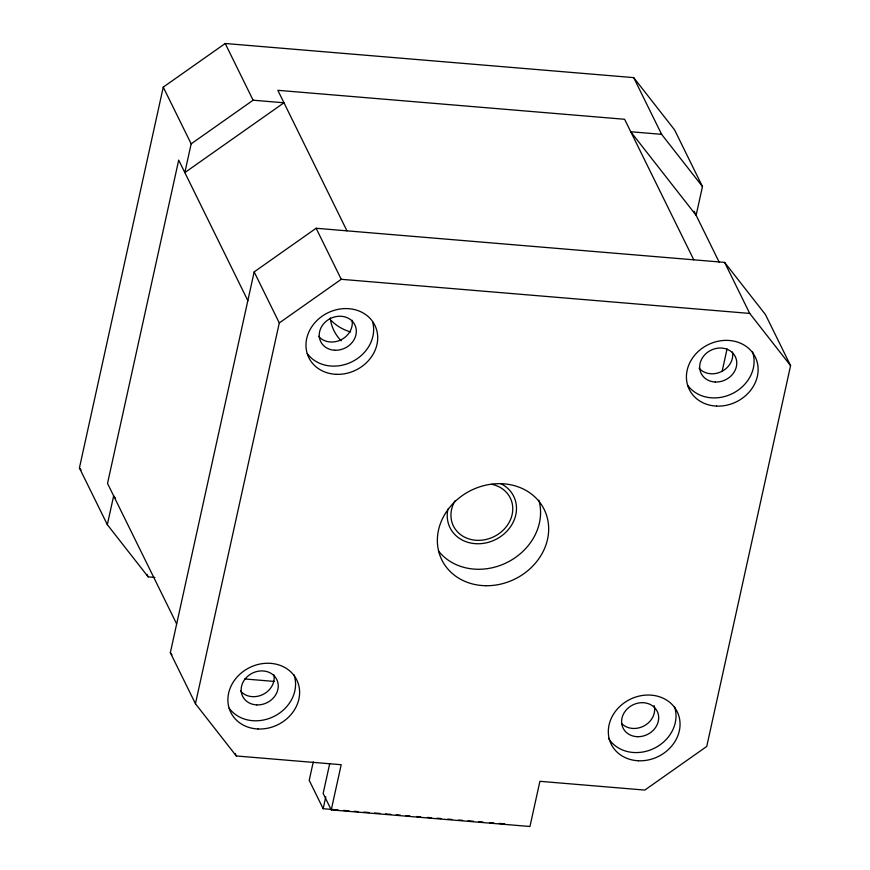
<?xml version="1.0" encoding="UTF-8"?>
<svg xmlns="http://www.w3.org/2000/svg" width="870" height="870" viewBox="0 0 870 870"><rect width="100%" height="100%" fill="white"/><g stroke="black" fill="none" stroke-linecap="round" stroke-linejoin="round"><path stroke-width="1.3" d="M154.882 577.43L148.183 576.864L107.325 524.654L79.42 467.94L163.255 87.13L225.21 43.5L633.697 77.626L674.554 129.837L702.46 186.55L696.12 215.303L630.761 131.761L661.602 134.328L702.46 186.55M107.325 524.654L113.655 495.9L115.308 498.01M191.161 143.844L184.832 172.586L283.957 102.79L253.116 100.213L191.161 143.844L163.255 87.13M331.252 809.905L341.192 764.719L236.303 755.965L195.445 703.743L170.335 652.707L254.17 271.897L316.125 228.266L724.612 262.392L765.469 314.603L790.58 365.639L706.744 746.449L644.79 790.08L539.9 781.314L529.95 826.5L331.252 809.905L323.151 793.451L329.697 763.762M195.445 703.743L279.292 322.933L254.17 271.897M313.276 761.87L309.209 780.346L323.161 808.698L338.06 809.948M323.161 808.698L325.782 796.822M722.111 371.425L727.059 348.924M279.292 322.933L341.247 279.303L749.722 313.428L790.58 365.639M244.677 678.959L274.496 681.449M343.476 810.394L348.892 810.851M354.308 811.308L358.375 811.645M363.79 812.091L369.206 812.547M374.622 813.004L380.038 813.45M385.453 813.907L390.869 814.363M396.285 814.809L400.352 815.146M405.768 815.603L409.824 815.94M416.599 816.506L420.656 816.843M427.431 817.408L431.498 817.756M436.914 818.202L440.97 818.539M447.745 819.105L451.802 819.453M458.577 820.018L462.633 820.356M468.06 820.801L473.476 821.258M478.891 821.715L482.948 822.052M489.723 822.618L493.779 822.955M499.195 823.411L504.622 823.857M79.42 467.94L81.084 470.072M170.335 652.707L171.999 654.838M633.697 77.626L661.602 134.328M724.612 262.392L749.722 313.428M694.162 211.301L719.196 262.185M693.771 259.815L624.616 119.277L277.824 90.306L346.967 230.844M225.21 43.5L253.116 100.213M316.125 228.266L341.247 279.303M247.841 300.65L178.698 160.113L107.521 483.426L176.664 623.953M146.986 574.45L148.183 576.864M235.107 753.529L236.303 755.965M341.171 340.833A52.624 45.621 -26.2 0 1 330.165 317.887M350.577 331.959A52.624 45.621 -26.2 0 1 331.122 320.421M491.822 484.307A31.701 27.481 -26.2 0 1 510.44 519.781A31.701 27.481 -26.2 0 1 468.299 538.726A31.701 27.481 -26.2 0 1 454.966 500.881M500.815 483.644A35.507 30.776 -26.2 0 1 512.985 522.62A35.507 30.776 -26.2 0 1 470.692 543.032A35.507 30.776 -26.2 0 1 447.93 509.178M538.878 500.228A57.061 49.459 -26.2 0 1 507.384 562.314A57.061 49.459 -26.2 0 1 438.458 550.971M352.013 320.203A19.02 16.486 -26.2 0 1 340.877 339.887A19.02 16.486 -26.2 0 1 318.583 336.331M732.453 351.98A19.02 16.486 -26.2 0 1 721.317 371.675A19.02 16.486 -26.2 0 1 699.023 368.119M654.131 705.635A19.02 16.486 -26.2 0 1 644.289 725.787A19.02 16.486 -26.2 0 1 621.648 723.557M273.93 674.87A19.02 16.486 -26.2 0 1 262.794 694.554A19.02 16.486 -26.2 0 1 240.501 690.997M293.973 674.707A36.768 31.875 -26.2 0 1 274.528 716.14A36.768 31.875 -26.2 0 1 229.158 708.202M372.654 321.954A36.768 31.875 -26.2 0 1 351.578 361.985A36.768 31.875 -26.2 0 1 307.24 353.535M752.496 351.817A36.768 31.875 -26.2 0 1 733.051 393.251A36.768 31.875 -26.2 0 1 687.681 385.312M674.413 706.483A36.768 31.875 -26.2 0 1 653.936 748.439A36.768 31.875 -26.2 0 1 608.478 738.315M485.851 585.717A57.061 49.459 -26.2 0 0 544.403 509.885A57.061 49.459 -26.2 0 0 448.8 508.471A57.061 49.459 -26.2 0 0 485.851 585.717M258.02 728.984A36.768 31.875 -26.2 0 0 297.29 681.069A36.768 31.875 -26.2 0 0 235.955 678.361A36.768 31.875 -26.2 0 0 258.02 728.984M638.46 760.771A36.768 31.875 -26.2 0 0 677.719 712.845A36.768 31.875 -26.2 0 0 616.395 710.137A36.768 31.875 -26.2 0 0 638.46 760.771M336.103 374.317A36.768 31.875 -26.2 0 0 375.372 326.391A36.768 31.875 -26.2 0 0 314.037 323.694A36.768 31.875 -26.2 0 0 336.103 374.317M716.543 406.094A36.768 31.875 -26.2 0 0 755.802 358.179A36.768 31.875 -26.2 0 0 694.477 355.471A36.768 31.875 -26.2 0 0 716.543 406.094M334.83 350.24A19.02 16.486 -26.2 0 0 355.134 325.445A19.02 16.486 -26.2 0 0 323.412 324.053A19.02 16.486 -26.2 0 0 334.83 350.24M715.26 382.017A19.02 16.486 -26.2 0 0 735.574 357.233A19.02 16.486 -26.2 0 0 703.852 355.83A19.02 16.486 -26.2 0 0 715.26 382.017M637.177 736.683A19.02 16.486 -26.2 0 0 657.492 711.899A19.02 16.486 -26.2 0 0 625.769 710.496A19.02 16.486 -26.2 0 0 637.177 736.683M256.737 704.907A19.02 16.486 -26.2 0 0 277.051 680.122A19.02 16.486 -26.2 0 0 245.329 678.72A19.02 16.486 -26.2 0 0 256.737 704.907"/></g></svg>
